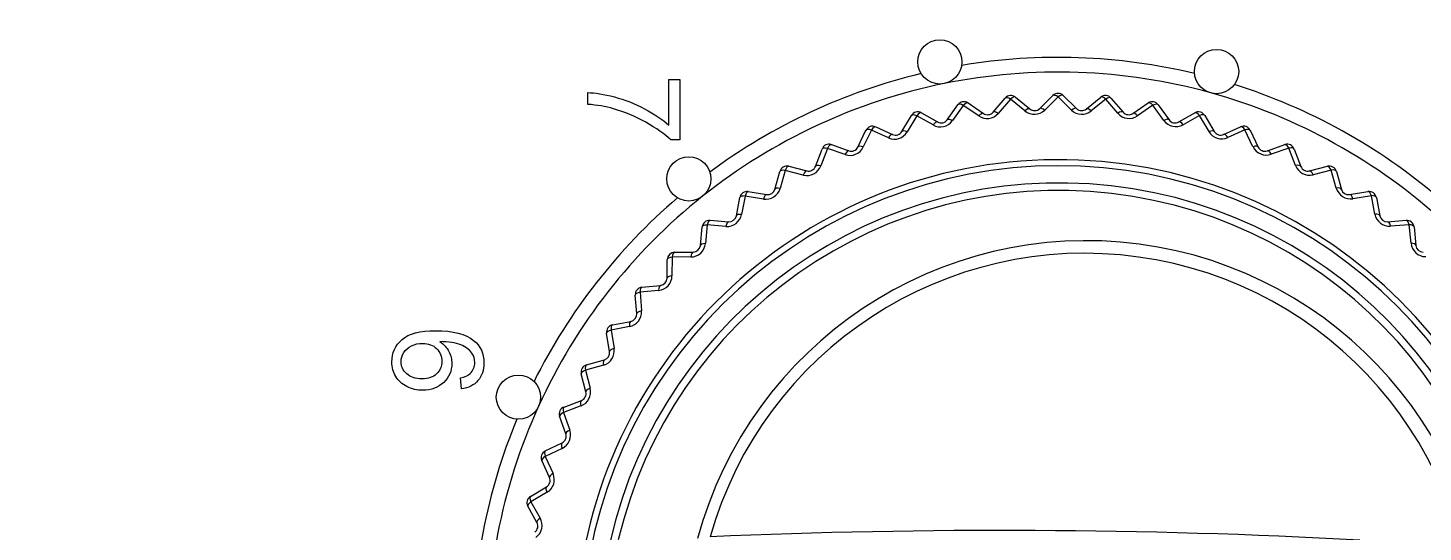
# Model space of a CAD drawing. Header units: millimetres. Extents: x -16130 to 36813, y -8099 to 27484.
# Drawn here: x 31184.71 to 31222.58, y 18310.86 to 18324.54 of the extents above; entities that cross this region are included whole.
import ezdxf

# ---------------------------------------------------------------- set-up
doc = ezdxf.new("R2010")
doc.units = ezdxf.units.MM
doc.header["$LTSCALE"] = 6

# ---------------------------------------------------------------- blocks, each defined once
blk = doc.blocks.new('140.096a')
at = {"color": 0}
for p, q in [((-34.306, 158.182), (-34.344, 158.684)), ((-33.721, 158.818), (-34.226, 158.768)), ((-34.226, 158.768), (-34.187, 158.262)), ((-34.164, 158.898), (-33.663, 158.948)), ((-34.963, 157.877), (-34.468, 157.97)), ((-35.042, 157.151), (-35.123, 157.648)), ((-34.515, 157.835), (-35.013, 157.742)), ((-35.013, 157.742), (-34.931, 157.241)), ((-35.67, 156.79), (-35.185, 156.926)), ((-35.685, 156.06), (-35.81, 156.548)), ((-35.22, 156.787), (-35.709, 156.651)), ((-35.709, 156.651), (-35.582, 156.159)), ((-35.83, 155.682), (-36.306, 155.503)), ((-36.279, 155.645), (-35.808, 155.823)), ((-36.231, 154.917), (-36.398, 155.392)), ((-36.306, 155.503), (-36.137, 155.024)), ((-36.343, 154.527), (-36.801, 154.308)), ((-36.787, 154.452), (-36.333, 154.67)), ((-36.675, 153.73), (-36.883, 154.189)), ((-36.801, 154.308), (-36.591, 153.845)), ((-37.189, 153.219), (-36.755, 153.476)), ((-36.752, 153.333), (-37.189, 153.074)), ((-37.189, 153.074), (-36.94, 152.631)), ((-37.014, 152.51), (-37.261, 152.949)), ((-37.481, 151.956), (-37.072, 152.249)), ((-37.056, 152.107), (-37.469, 151.811)), ((-37.245, 151.264), (-37.53, 151.68)), ((-37.469, 151.811), (-37.181, 151.392)), ((-37.662, 150.672), (-37.28, 151)), ((-37.251, 150.859), (-37.637, 150.529)), ((-37.367, 150.004), (-37.687, 150.393)), ((-37.637, 150.529), (-37.314, 150.136)), ((-37.731, 149.377), (-37.379, 149.737)), ((-37.337, 149.599), (-37.692, 149.237)), ((-37.692, 149.237), (-37.336, 148.873)), ((-37.379, 148.737), (-37.731, 149.097)), ((-37.687, 148.081), (-37.367, 148.47)), ((-37.312, 148.337), (-37.634, 147.945)), ((-37.28, 147.474), (-37.662, 147.802)), ((-37.634, 147.945), (-37.248, 147.614)), ((-37.53, 146.794), (-37.245, 147.21)), ((-37.177, 147.081), (-37.464, 146.663)), ((-37.464, 146.663), (-37.051, 146.367)), ((-37.072, 146.225), (-37.481, 146.518)), ((-37.261, 145.525), (-37.014, 145.964)), ((-36.934, 145.843), (-37.183, 145.401)), ((-36.755, 144.998), (-37.189, 145.255)), ((-37.183, 145.401), (-36.746, 145.142)), ((-36.883, 144.285), (-36.675, 144.744)), ((-36.584, 144.63), (-36.793, 144.168)), ((-36.793, 144.168), (-36.335, 143.949)), ((-36.333, 143.804), (-36.787, 144.022)), ((-36.398, 143.082), (-36.231, 143.557)), ((-36.129, 143.453), (-36.297, 142.974)), ((-36.297, 142.974), (-35.822, 142.796)), ((-35.808, 142.651), (-36.279, 142.829)), ((-35.81, 141.926), (-35.685, 142.414)), ((-35.574, 142.319), (-35.7, 141.828)), ((-35.7, 141.828), (-35.21, 141.692)), ((-35.185, 141.548), (-35.67, 141.684)), ((-35.123, 140.826), (-35.042, 141.323)), ((-34.922, 141.239), (-35.004, 140.739)), ((-35.004, 140.739), (-34.505, 140.645)), ((-34.468, 140.504), (-34.963, 140.597)), ((-34.344, 139.79), (-34.306, 140.292)), ((-34.178, 140.219), (-34.217, 139.714)), ((-34.217, 139.714), (-33.712, 139.664)), ((-33.663, 139.526), (-34.164, 139.576)), ((-33.477, 138.826), (-33.482, 139.329)), ((-33.349, 139.268), (-33.343, 138.761)), ((-38.164, 138.673), (-38.164, 138.97)), ((-38.164, 138.97), (-36.527, 138.97)), ((-36.925, 138.673), (-38.164, 138.673)), ((-36.527, 138.97), (-36.527, 138.728)), ((-33.343, 138.761), (-32.836, 138.756)), ((-32.775, 138.622), (-33.279, 138.628)), ((-32.529, 137.941), (-32.579, 138.442)), ((-32.44, 138.393), (-32.39, 137.889)), ((-32.39, 137.889), (-31.884, 137.927)), ((-31.812, 137.799), (-32.315, 137.761)), ((-31.508, 137.142), (-31.601, 137.637)), ((-31.458, 137.601), (-31.364, 137.102)), ((-31.364, 137.102), (-30.864, 137.185)), ((-30.781, 137.063), (-31.279, 136.981)), ((-30.42, 136.435), (-30.556, 136.92)), ((-30.411, 136.897), (-30.274, 136.408)), ((-37.491, 136.47), (-37.811, 136.47)), ((-30.274, 136.408), (-29.783, 136.534)), ((-29.69, 136.42), (-30.178, 136.295)), ((-29.276, 135.825), (-29.454, 136.296)), ((-29.307, 136.286), (-29.128, 135.812)), ((-29.128, 135.812), (-28.649, 135.98)), ((-28.547, 135.874), (-29.023, 135.707)), ((-28.083, 135.318), (-28.301, 135.772)), ((-28.153, 135.775), (-27.934, 135.317)), ((-27.934, 135.317), (-27.472, 135.527)), ((-27.361, 135.43), (-27.82, 135.222)), ((-26.85, 134.916), (-27.107, 135.349)), ((-26.96, 135.365), (-26.702, 134.929)), ((-26.702, 134.929), (-26.259, 135.178)), ((-26.141, 135.091), (-26.58, 134.844)), ((-29.77, 133.041), (-30.068, 133.016))]:
    blk.add_line(p, q, dxfattribs=at)
for centre in [(-38.382, 153.539), (-38.644, 146.027), (-35.468, 139.214), (-29.544, 134.587)]:
    blk.add_circle(centre, 0.6, dxfattribs=at)
for centre, radius, start, end in [((7.482, -893.306), 1062.981, 90.89395, 99.283434), ((-22.862, 149.252), 13.128, 90.0429, 259.7499), ((-22.861, 149.259), 12.964, 90.0451, 259.2353), ((-22.849, 149.273), 12.509, 90.0888, 257.0271), ((-22.85, 149.275), 12.304, 90.086, 256.7477), ((-22.859, 150.006), 10.932, 90.0469, 254.8925), ((-22.883, 149.961), 10.566, 89.9152, 254.2413), ((-22.868, 149.237), 15.9, 139.5259, 162.4741), ((-22.868, 149.237), 15.5, 137.5, 164.5), ((-33.761, 159.219), 0.403, 275.6571, 359.3411), ((-33.682, 159.147), 0.2, 275.665, 359.335), ((-34.144, 158.699), 0.2, 95.665, 184.335), ((-34.589, 158.231), 0.403, 280.6338, 4.3703), ((-34.505, 158.167), 0.2, 280.665, 4.335), ((-34.926, 157.68), 0.2, 100.665, 189.335), ((-35.328, 157.175), 0.402, 285.6147, 9.3971), ((156.518, 147.692), 182.442, 176.94107, 182.48171), ((-35.616, 156.597), 0.2, 105.665, 194.335), ((-35.239, 157.118), 0.2, 285.665, 9.335), ((-35.972, 156.059), 0.402, 290.6007, 14.4207), ((-35.879, 156.01), 0.2, 290.665, 14.335), ((-36.209, 155.458), 0.2, 110.665, 199.335), ((-36.516, 154.89), 0.402, 295.5918, 19.4414), ((-36.42, 154.85), 0.2, 295.665, 19.335), ((-36.7, 154.272), 0.2, 115.665, 204.335), ((-36.957, 153.679), 0.402, 300.5822, 24.4646), ((-36.857, 153.648), 0.2, 300.665, 24.335), ((-22.868, 149.237), 15.5, 164.5, 191.5), ((-37.087, 153.047), 0.2, 120.665, 209.335), ((-22.868, 149.237), 15.9, 166.5259, 189.4741), ((-37.289, 152.434), 0.402, 305.5795, 29.4827), ((-37.188, 152.412), 0.2, 305.665, 29.335), ((-37.364, 151.793), 0.2, 125.665, 214.335), ((-37.411, 151.152), 0.2, 310.665, 34.335), ((-37.512, 151.164), 0.402, 310.5844, 34.4949), ((-37.532, 150.52), 0.2, 130.665, 219.335), ((-37.522, 149.877), 0.2, 315.665, 39.335), ((-37.624, 149.88), 0.402, 315.5969, 39.5011), ((-37.588, 149.237), 0.2, 135.665, 224.335), ((-37.623, 148.592), 0.402, 320.6015, 44.5075), ((-37.522, 148.597), 0.2, 320.665, 44.335), ((-37.532, 147.954), 0.2, 140.665, 229.335), ((-37.411, 147.322), 0.2, 325.665, 49.335), ((-37.509, 147.308), 0.402, 325.6089, 49.5009), ((-37.364, 146.681), 0.2, 145.665, 234.335), ((-37.188, 146.062), 0.2, 330.665, 54.335), ((-37.284, 146.04), 0.402, 330.6167, 54.491), ((-22.868, 149.237), 15.5, 191.5, 218.5), ((-22.868, 149.237), 15.9, 193.5259, 216.4741), ((-37.087, 145.427), 0.2, 150.665, 239.335), ((-36.95, 144.796), 0.402, 335.6226, 59.4811), ((-36.857, 144.826), 0.2, 335.665, 59.335), ((-36.7, 144.202), 0.2, 155.665, 244.335), ((-36.508, 143.586), 0.402, 340.6289, 64.4687), ((-36.42, 143.624), 0.2, 340.665, 64.335), ((-36.209, 143.016), 0.2, 160.665, 249.335), ((-35.963, 142.419), 0.402, 345.6316, 69.4585), ((-35.879, 142.464), 0.2, 345.665, 69.335), ((-35.616, 141.877), 0.2, 165.665, 254.335), ((-35.318, 141.304), 0.402, 350.6346, 74.4469), ((-35.239, 141.356), 0.2, 350.665, 74.335), ((-34.926, 140.794), 0.2, 170.665, 259.335), ((-34.579, 140.25), 0.402, 355.634, 79.4378), ((-34.505, 140.307), 0.2, 355.665, 79.335), ((-34.144, 139.775), 0.2, 175.665, 264.335), ((-22.868, 149.237), 15.5, 218.5, 245.5), ((-33.751, 139.264), 0.402, 0.6331, 84.429), ((-33.682, 139.327), 0.2, 0.665, 84.335), ((-22.868, 149.237), 15.9, 220.5259, 243.4741), ((-33.277, 138.828), 0.2, 180.665, 269.335), ((-32.84, 138.354), 0.402, 5.63, 89.4218), ((-32.778, 138.422), 0.2, 5.665, 89.335), ((-32.33, 137.96), 0.2, 185.665, 274.335), ((-31.853, 137.527), 0.402, 10.6258, 94.4164), ((-31.797, 137.6), 0.2, 10.665, 94.335), ((-31.311, 137.179), 0.2, 190.665, 279.335), ((-30.798, 136.788), 0.402, 15.6212, 99.4115), ((-30.749, 136.866), 0.2, 15.665, 99.335), ((-30.228, 136.489), 0.2, 195.665, 284.335), ((-29.683, 136.145), 0.402, 20.6148, 104.4094), ((-29.641, 136.226), 0.2, 20.665, 104.335), ((-28.516, 135.601), 0.402, 25.6098, 109.4067), ((-29.089, 135.896), 0.2, 200.665, 289.335), ((-28.481, 135.685), 0.2, 25.665, 109.335), ((-27.902, 135.404), 0.2, 205.665, 294.335), ((-27.306, 135.161), 0.402, 30.603, 114.4071), ((-27.279, 135.247), 0.2, 30.665, 114.335), ((-26.062, 134.828), 0.402, 35.5989, 119.4064), ((-22.868, 149.237), 15.5, 245.5, 272.5), ((-26.678, 135.018), 0.2, 210.665, 299.335), ((-26.043, 134.916), 0.2, 35.665, 119.335), ((-22.868, 149.237), 15.9, 247.5259, 270.4741), ((-82.4, 70), 52.965, 312.5803, 134.5292)]:
    blk.add_arc(centre, radius, start, end, dxfattribs=at)
for centre, major_axis, ratio, start_param, end_param in [((-34.144, 158.699), (-0.199, -0.015), 0.403473, 5.103959, 6.283185), ((-34.144, 158.699), (-0.02, 0.199), 0.403424, 0, 1.17917), ((-33.643, 158.749), (-0.02, 0.199), 0.382728, 0, 1.1797), ((-34.431, 157.773), (-0.037, 0.197), 0.382684, 0, 1.179907), ((-34.106, 158.197), (-0.199, -0.015), 0.383011, 5.103103, 6.283185), ((-34.926, 157.68), (-0.197, -0.032), 0.404257, 5.104538, 6.283185), ((-34.926, 157.68), (-0.037, 0.197), 0.404105, 0, 1.17847), ((-34.844, 157.183), (-0.197, -0.032), 0.382671, 5.102854, 6.283185), ((-35.616, 156.597), (-0.054, 0.193), 0.404324, 0, 1.178143), ((-35.131, 156.733), (-0.054, 0.193), 0.382263, 0, 1.180372), ((-35.616, 156.597), (-0.194, -0.05), 0.404608, 5.10471, 6.283185), ((-35.491, 156.109), (-0.194, -0.05), 0.381876, 5.102334, 6.283185), ((-35.738, 155.636), (-0.071, 0.187), 0.381582, 0, 1.181393), ((-36.209, 155.458), (-0.189, -0.066), 0.404225, 5.104587, 6.283185), ((-36.209, 155.458), (-0.071, 0.187), 0.404148, 0, 1.178509), ((-36.042, 154.983), (-0.189, -0.066), 0.380357, 5.101677, 6.283185), ((-36.246, 154.49), (-0.087, 0.18), 0.380726, 0, 1.183204), ((-36.7, 154.272), (-0.182, -0.082), 0.402946, 5.104135, 6.283185), ((-36.7, 154.272), (-0.087, 0.18), 0.403521, 0, 1.179722), ((-36.493, 153.813), (-0.182, -0.082), 0.378162, 5.100693, 6.283185), ((-36.653, 153.304), (-0.102, 0.172), 0.379203, 0, 1.185418), ((-37.087, 153.047), (-0.174, -0.098), 0.4011, 5.102731, 6.283185), ((-37.087, 153.047), (-0.102, 0.172), 0.401883, 0, 1.181367), ((-36.84, 152.608), (-0.174, -0.098), 0.375576, 5.098883, 6.283185), ((-36.955, 152.087), (-0.117, 0.162), 0.37686, 0, 1.18808), ((-37.364, 151.793), (-0.117, 0.162), 0.399211, 0, 1.183686), ((-37.364, 151.793), (-0.165, -0.113), 0.398449, 5.100384, 6.283185), ((-37.08, 151.377), (-0.165, -0.113), 0.372311, 5.096367, 6.283185), ((-37.15, 150.848), (-0.13, 0.152), 0.373822, 0, 1.191487), ((-37.532, 150.52), (-0.155, -0.127), 0.394709, 5.097236, 6.283185), ((-37.532, 150.52), (-0.13, 0.152), 0.395607, 0, 1.186989), ((-37.213, 150.13), (-0.155, -0.127), 0.368114, 5.093287, 6.283185), ((-37.236, 149.597), (-0.143, 0.14), 0.370212, 0, 1.195878), ((-37.588, 149.237), (-0.143, 0.14), 0.391172, 0, 1.191511), ((-37.588, 149.237), (-0.143, -0.14), 0.389667, 5.093409, 6.283185), ((-37.236, 148.877), (-0.143, -0.14), 0.363029, 5.089578, 6.283185), ((-37.213, 148.344), (-0.155, 0.127), 0.365728, 0, 1.200604), ((-37.532, 147.954), (-0.155, 0.127), 0.385841, 0, 1.196289), ((-37.532, 147.954), (-0.13, -0.152), 0.384269, 5.0887, 6.283185), ((-37.15, 147.626), (-0.13, -0.152), 0.358196, 5.085071, 6.283185), ((-37.08, 147.097), (-0.165, 0.113), 0.360866, 0, 1.205077), ((-37.364, 146.681), (-0.165, 0.113), 0.380389, 0, 1.201089), ((-37.364, 146.681), (-0.117, -0.162), 0.378851, 5.083852, 6.283185), ((-36.955, 146.387), (-0.117, -0.162), 0.353404, 5.080553, 6.283185), ((-36.84, 145.866), (-0.174, 0.098), 0.35611, 0, 1.209517), ((-37.087, 145.427), (-0.174, 0.098), 0.375071, 0, 1.205853), ((-37.087, 145.427), (-0.102, -0.172), 0.373504, 5.079114, 6.283185), ((-36.653, 145.17), (-0.102, -0.172), 0.348842, 5.076072, 6.283185), ((-36.493, 144.661), (-0.182, 0.082), 0.351393, 0, 1.213655), ((-36.7, 144.202), (-0.182, 0.082), 0.36988, 0, 1.210339), ((-36.7, 144.202), (-0.087, -0.18), 0.368462, 5.074451, 6.283185), ((-36.246, 143.984), (-0.087, -0.18), 0.34455, 5.071726, 6.283185), ((-36.042, 143.491), (-0.189, 0.066), 0.346968, 0, 1.217608), ((-36.209, 143.016), (-0.189, 0.066), 0.365088, 0, 1.214625), ((-36.209, 143.016), (-0.071, -0.187), 0.363679, 5.070147, 6.283185), ((-35.738, 142.838), (-0.071, -0.187), 0.340564, 5.067665, 6.283185), ((-35.491, 142.365), (-0.194, 0.05), 0.342778, 0, 1.221153), ((-35.616, 141.877), (-0.194, 0.05), 0.360603, 0, 1.218445), ((-35.616, 141.877), (-0.054, -0.193), 0.359405, 5.066085, 6.283185), ((-35.131, 141.741), (-0.054, -0.193), 0.337017, 5.063833, 6.283185), ((-34.844, 141.291), (-0.197, 0.032), 0.33897, 0, 1.22438), ((-34.926, 140.794), (-0.197, 0.032), 0.356652, 0, 1.221948), ((-34.926, 140.794), (-0.037, -0.197), 0.355513, 5.062512, 6.283185), ((-34.431, 140.7), (-0.037, -0.197), 0.333809, 5.060438, 6.283185), ((-34.106, 140.277), (-0.199, 0.015), 0.335557, 0, 1.227192), ((-34.144, 139.775), (-0.199, 0.015), 0.353133, 0, 1.224915), ((-34.144, 139.775), (-0.02, -0.199), 0.352206, 5.059304, 6.283185), ((-33.643, 139.725), (-0.02, -0.199), 0.331118, 5.05734, 6.283185), ((-33.282, 139.332), (-0.2, -0.002), 0.332533, 0, 1.229581), ((-33.277, 138.828), (-0.2, -0.002), 0.350163, 0, 1.227479), ((-33.277, 138.828), (-0.002, -0.2), 0.349362, 5.056598, 6.283185), ((-32.773, 138.822), (-0.002, -0.2), 0.328774, 5.054733, 6.283185), ((-32.38, 138.462), (-0.199, -0.02), 0.330006, 0, 1.231615), ((-32.33, 137.96), (-0.199, -0.02), 0.347704, 0, 1.229553), ((-32.33, 137.96), (0.015, -0.199), 0.347059, 5.054349, 6.283185), ((-31.828, 137.999), (0.015, -0.199), 0.326936, 5.05247, 6.283185), ((-31.404, 137.674), (-0.197, -0.037), 0.327835, 0, 1.233181), ((-31.311, 137.179), (-0.197, -0.037), 0.345718, 0, 1.231168), ((-31.311, 137.179), (0.032, -0.197), 0.345262, 5.052524, 6.283185), ((-30.814, 137.26), (0.032, -0.197), 0.325443, 5.050659, 6.283185), ((-30.364, 136.974), (-0.193, -0.054), 0.326169, 0, 1.234464), ((-30.228, 136.489), (-0.193, -0.054), 0.344265, 0, 1.232419), ((-30.228, 136.489), (0.05, -0.194), 0.343879, 5.051195, 6.283185), ((-29.74, 136.613), (0.05, -0.194), 0.324355, 5.049225, 6.283185), ((-29.267, 136.367), (-0.187, -0.071), 0.324818, 0, 1.235318), ((-28.614, 136.063), (0.066, -0.189), 0.323601, 5.048132, 6.283185), ((-29.089, 135.896), (-0.187, -0.071), 0.343165, 0, 1.23322), ((-29.089, 135.896), (0.066, -0.189), 0.342978, 5.050172, 6.283185), ((-28.121, 135.858), (-0.18, -0.087), 0.323896, 0, 1.23596), ((-27.902, 135.404), (-0.18, -0.087), 0.342525, 0, 1.233794), ((-27.902, 135.404), (0.082, -0.182), 0.342347, 5.049589, 6.283185), ((-27.443, 135.612), (0.082, -0.182), 0.323087, 5.047423, 6.283185), ((-26.935, 135.451), (-0.172, -0.102), 0.323243, 0, 1.236294), ((-26.678, 135.018), (-0.172, -0.102), 0.342107, 0, 1.234016), ((-26.678, 135.018), (0.098, -0.174), 0.342087, 5.049192, 6.283185), ((-26.238, 135.265), (0.098, -0.174), 0.322856, 5.046916, 6.283185)]:
    blk.add_ellipse(centre, major_axis=major_axis, ratio=ratio, start_param=start_param, end_param=end_param, dxfattribs=at)
blk.add_open_spline([(-163.666, 153.667), (-112.552, 161.77), (-60.845, 165.919), (-9.093, 166.058)], degree=3, dxfattribs=at)
for points, knots in [([(-37.811, 136.47), (-37.808, 136.669), (-37.769, 136.91), (-37.693, 137.192), (-37.618, 137.474), (-37.512, 137.747), (-37.372, 138.01), (-37.233, 138.272), (-37.083, 138.493), (-36.925, 138.673)], [0, 0, 0, 0, 0.303533, 0.303533, 0.303533, 0.668094, 0.668094, 0.668094, 1, 1, 1, 1]), ([(-36.527, 138.728), (-36.687, 138.557), (-36.847, 138.329), (-37.005, 138.045), (-37.164, 137.76), (-37.286, 137.468), (-37.372, 137.167), (-37.433, 136.954), (-37.475, 136.723), (-37.491, 136.47)], [0, 0, 0, 0, 0.334574, 0.334574, 0.334574, 0.716506, 0.716506, 0.716506, 1, 1, 1, 1]), ([(-31.051, 132.455), (-30.979, 132.565), (-30.889, 132.647), (-30.785, 132.701), (-30.68, 132.755), (-30.57, 132.78), (-30.255, 132.78), (-30.082, 132.707), (-29.942, 132.559), (-29.802, 132.411), (-29.731, 132.222), (-29.731, 131.835), (-29.763, 131.693), (-29.83, 131.561), (-29.896, 131.43), (-29.986, 131.328), (-30.103, 131.258), (-30.219, 131.189), (-30.351, 131.153), (-30.748, 131.153), (-30.953, 131.245), (-31.269, 131.613), (-31.348, 131.916), (-31.348, 132.813), (-31.261, 133.156), (-31.085, 133.371), (-30.932, 133.558), (-30.727, 133.651), (-30.468, 133.653), (-30.274, 133.654), (-30.116, 133.597), (-29.993, 133.49), (-29.868, 133.382), (-29.796, 133.231), (-29.77, 133.041)], [0, 0, 0, 0, 0.047842, 0.047842, 0.047842, 0.091795, 0.091795, 0.16794, 0.16794, 0.16794, 0.251767, 0.251767, 0.307456, 0.307456, 0.307456, 0.361539, 0.361539, 0.361539, 0.426602, 0.426602, 0.537933, 0.537933, 0.649264, 0.649264, 0.773869, 0.773869, 0.773869, 0.865712, 0.865712, 0.865712, 0.932916, 0.932916, 0.932916, 1, 1, 1, 1]), ([(-30.068, 133.016), (-30.095, 133.135), (-30.133, 133.221), (-30.183, 133.275), (-30.264, 133.361), (-30.365, 133.404), (-30.582, 133.404), (-30.666, 133.378), (-30.741, 133.324), (-30.837, 133.255), (-30.911, 133.153), (-30.964, 133.021), (-31.019, 132.887), (-31.049, 132.701), (-31.051, 132.455)], [0, 0, 0, 0, 0.154455, 0.154455, 0.154455, 0.337783, 0.337783, 0.483949, 0.483949, 0.483949, 0.689374, 0.689374, 0.689374, 1, 1, 1, 1]), ([(-31.003, 131.986), (-31.003, 131.883), (-30.982, 131.784), (-30.894, 131.595), (-30.832, 131.524), (-30.676, 131.426), (-30.593, 131.402), (-30.377, 131.402), (-30.268, 131.452), (-30.177, 131.555), (-30.086, 131.656), (-30.04, 131.794), (-30.04, 132.139), (-30.085, 132.271), (-30.175, 132.368), (-30.264, 132.465), (-30.378, 132.513), (-30.652, 132.513), (-30.767, 132.465), (-30.862, 132.368), (-30.957, 132.272), (-31.003, 132.144), (-31.003, 131.986)], [0, 0, 0, 0, 0.083655, 0.083655, 0.167311, 0.167311, 0.250966, 0.250966, 0.373351, 0.373351, 0.373351, 0.509142, 0.509142, 0.639903, 0.639903, 0.639903, 0.757778, 0.757778, 0.87288, 0.87288, 0.87288, 1, 1, 1, 1])]:
    blk.add_open_spline(points, degree=3, knots=knots, dxfattribs=at)

msp = doc.modelspace()

# ---------------------------------------------------------------- block references
at = {"color": 4, "rotation": 269.9999999632163}
msp.add_blockref('140.096a', (31063.43586, 18284.97582), dxfattribs=at)

doc.saveas('drawing.dxf')
